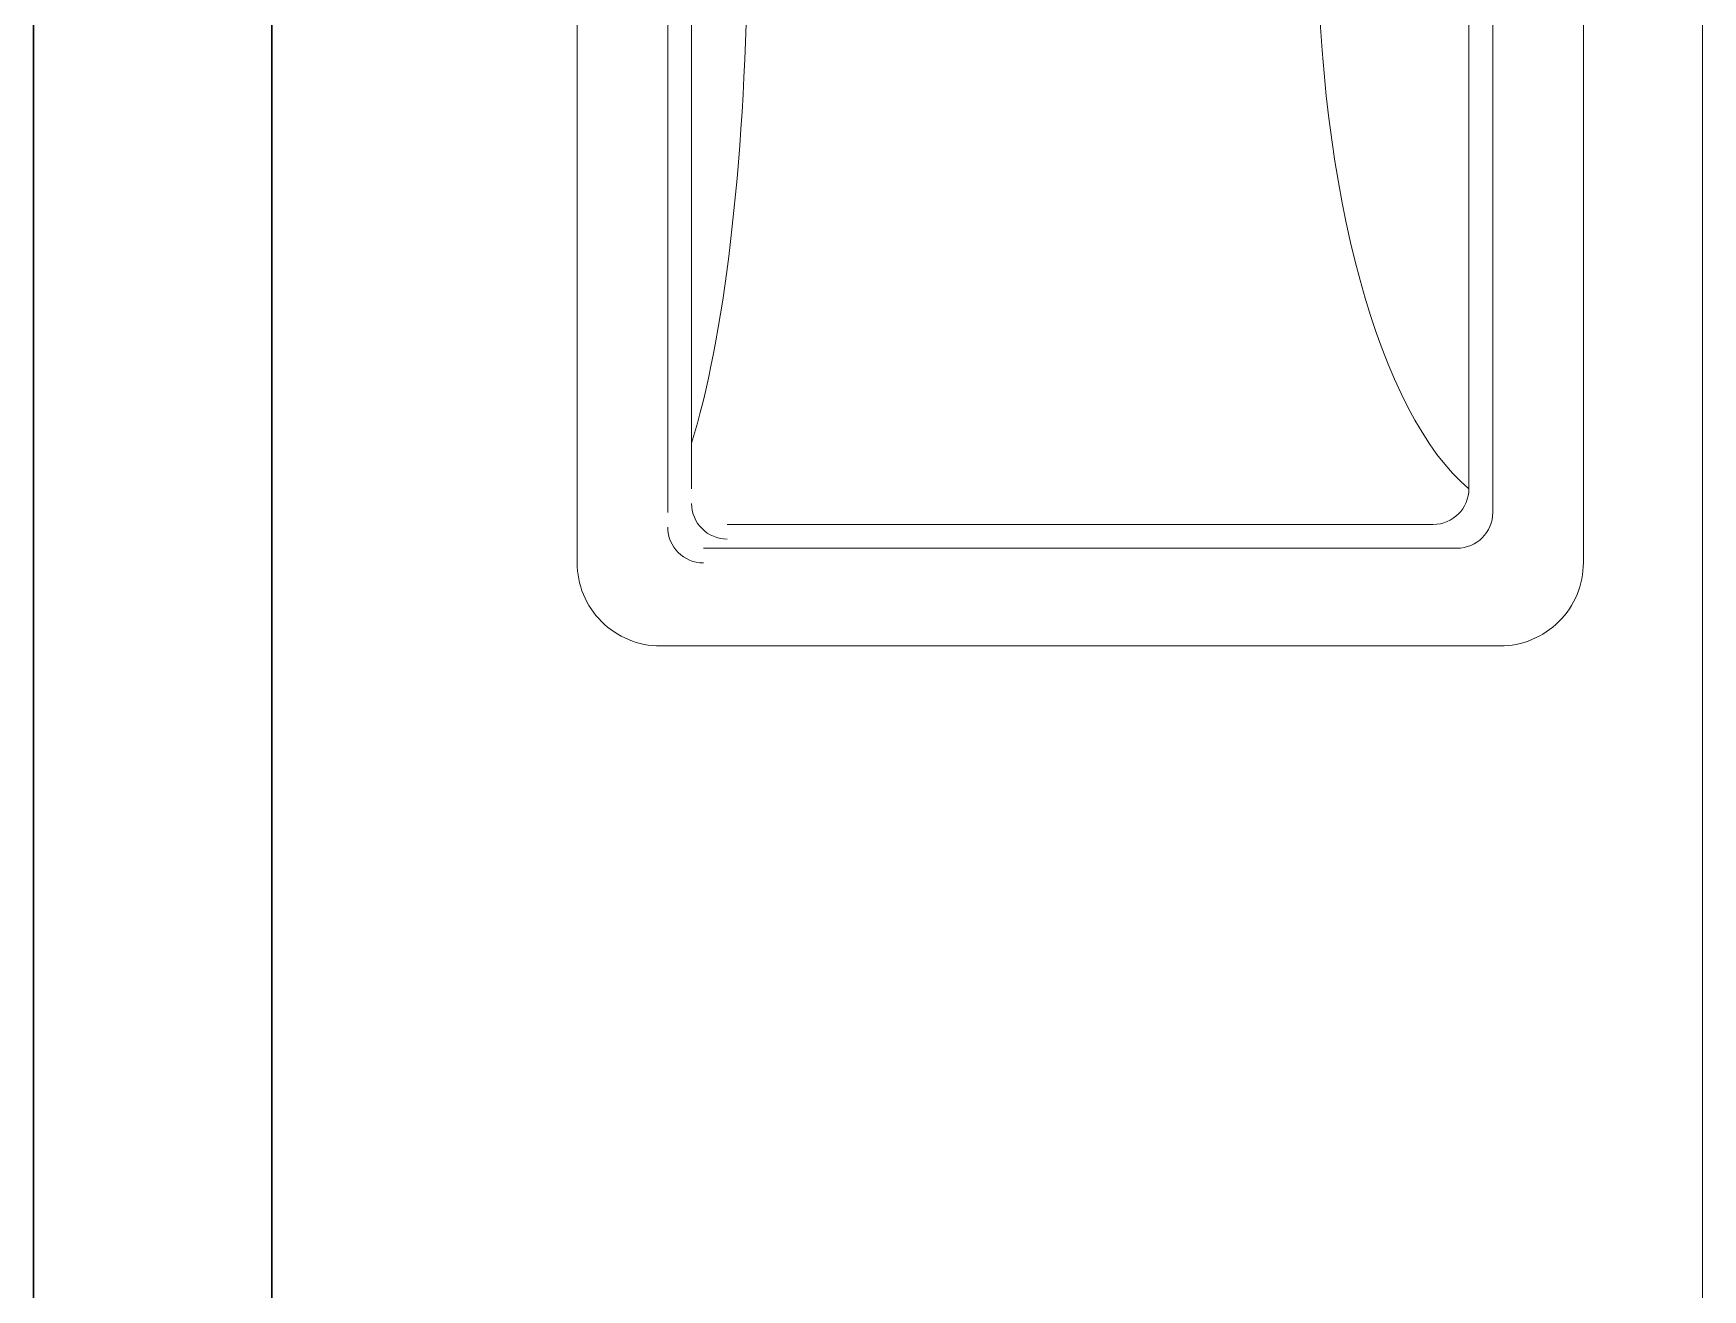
# Model space of a CAD drawing. Header units: inches. Extents: x 32 to 51.7, y 18.3 to 41.9.
# Drawn here: x 35.223 to 35.923, y 28.186 to 28.713 of the extents above; entities that cross this region are included whole.
import ezdxf

# ---------------------------------------------------------------- set-up
doc = ezdxf.new("R2010")
doc.units = ezdxf.units.IN
doc.header["$MEASUREMENT"] = 0
doc.layers.add('FURNITURE F 1 100', color=253, linetype='Continuous', lineweight=13)
doc.layers.add('WALL 1 100', color=250, linetype='Continuous', lineweight=30)

msp = doc.modelspace()

# ---------------------------------------------------------------- linework, layer by layer
at = {"layer": 'FURNITURE F 1 100'}
for p, q in [((35.92313, 29.19588), (35.92313, 27.4352)), ((35.83513, 28.51171), (35.83513, 28.99971)), ((35.82513, 28.52171), (35.82513, 28.98971)), ((35.48913, 28.73782), (35.48913, 28.51171)), ((35.49913, 28.73837), (35.49913, 28.52171)), ((35.51413, 28.50671), (35.81013, 28.50671)), ((35.50413, 28.49671), (35.82013, 28.49671))]:
    msp.add_line(p, q, dxfattribs=at)
msp.add_lwpolyline([(35.45113, 29.02071), (35.45113, 28.49071, 0.414214), (35.48613, 28.45571), (35.83813, 28.45571, 0.414214), (35.87313, 28.49071), (35.87313, 29.02071, 0.414214), (35.83813, 29.05571), (35.48613, 29.05571, 0.414214), (35.45113, 29.02071)], format="xyb", dxfattribs=at)
for centre, start, end in [((35.81013, 28.52171), 270, 360), ((35.51413, 28.51555), 180, 270), ((35.82013, 28.51171), 270, 360), ((35.50413, 28.50555), 180, 270)]:
    msp.add_arc(centre, 0.015, start, end, dxfattribs=at)
for points in [[(35.82513, 28.52171), (35.7879, 28.55246), (35.76177, 28.64654), (35.76169, 28.75532)], [(35.49913, 28.54085), (35.51262, 28.58365), (35.52147, 28.65734), (35.5225, 28.73965)]]:
    msp.add_open_spline(points, degree=3, dxfattribs=at)
at = {"layer": 'WALL 1 100'}
for p, q in [((35.22313, 29.29588), (35.22312, 25.04588)), ((35.32313, 29.19588), (35.32312, 25.67088))]:
    msp.add_line(p, q, dxfattribs=at)

doc.saveas('drawing.dxf')
